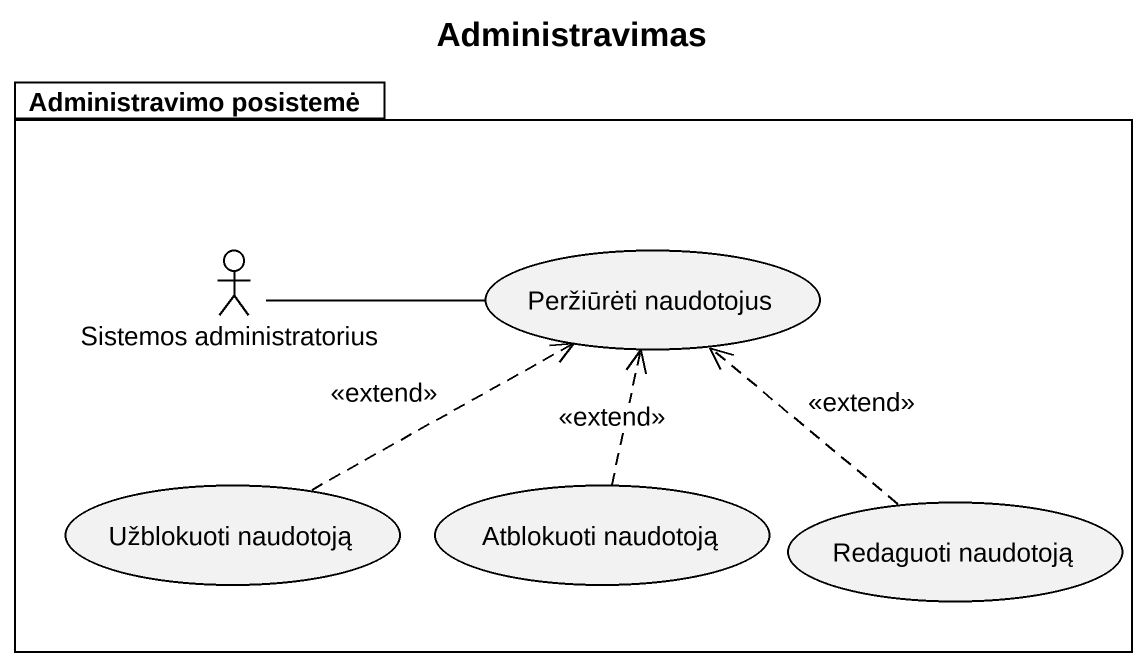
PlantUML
@startuml
title Administravimas
package "Administravimo posistemė" as Administravimo_posistemė {
  actor "Sistemos administratorius" as Sistemos_administratorius
  usecase "Peržiūrėti naudotojus" as Peržiūrėti_naudotojus
  usecase "Užblokuoti naudotoją" as Užblokuoti_naudotoją
  usecase "Atblokuoti naudotoją" as Atblokuoti_naudotoją
  usecase "Redaguoti naudotoją" as Redaguoti_naudotoją
}
Sistemos_administratorius -right- Peržiūrėti_naudotojus
Užblokuoti_naudotoją .right.> Peržiūrėti_naudotojus : <<extend>>
Atblokuoti_naudotoją .up.> Peržiūrėti_naudotojus : <<extend>>
Redaguoti_naudotoją .up.> Peržiūrėti_naudotojus : <<extend>>
@enduml
